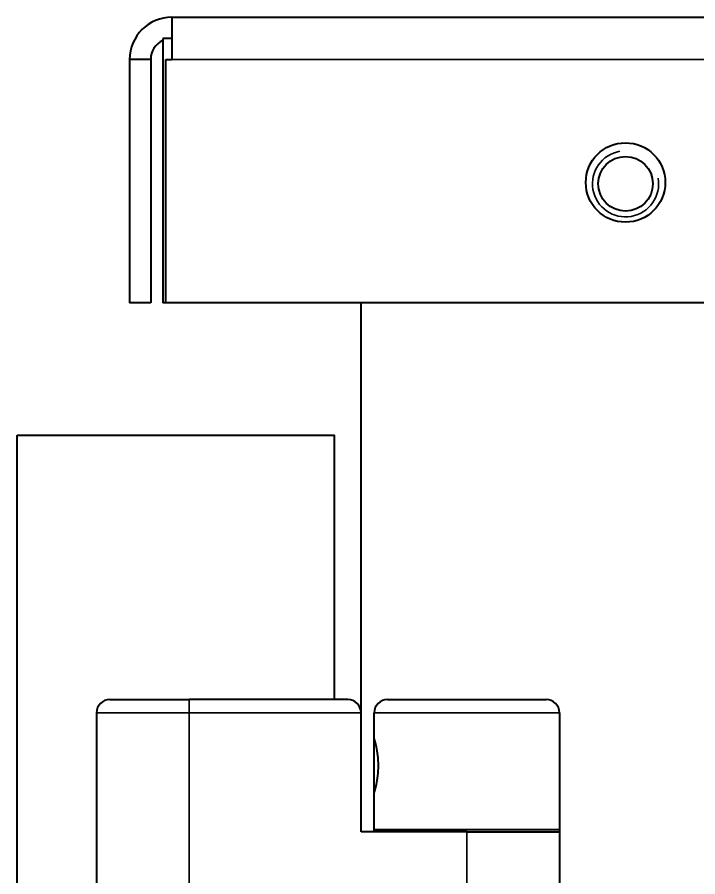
# Model space of a CAD drawing. Header units: millimetres. Extents: x 0 to 3364, y 0 to 2376.
# Drawn here: x 1939.4 to 1990.8, y 1308.3 to 1373.3 of the extents above; entities that cross this region are included whole.
import ezdxf

# ---------------------------------------------------------------- set-up
doc = ezdxf.new("R2010")
doc.units = ezdxf.units.MM
doc.header["$LTSCALE"] = 4
doc.layers.add('가시적인 것(ISO)', color=3, linetype='Continuous', lineweight=40, true_color=0x00ff00)
doc.layers.add('가시적인 좁은 것(ISO)', color=3, linetype='Continuous', lineweight=35, true_color=0x00ff00)

msp = doc.modelspace()

# ---------------------------------------------------------------- linework, layer by layer
at = {"layer": '가시적인 것(ISO)'}
for p, q in [((1951.0715, 1373.2988), (2239.6715, 1373.2988)), ((1951.0715, 1373.2988), (1951.0715, 1370.0988)), ((1951.0715, 1371.6988), (1950.3715, 1371.6988)), ((1950.3715, 1371.6988), (1950.3715, 1351.6988)), ((1949.4715, 1370.0988), (1947.8715, 1370.0988)), ((1947.8715, 1370.0988), (1947.8715, 1351.6988)), ((1949.4715, 1370.0988), (1949.4715, 1351.6988)), ((1950.6029, 1351.6988), (1950.6029, 1370.0988)), ((1950.6029, 1370.0988), (1951.0715, 1370.0988)), ((1949.4715, 1351.6988), (1947.8715, 1351.6988)), ((1950.6029, 1351.6988), (1950.3715, 1351.6988)), ((2240.1401, 1351.6988), (1950.6029, 1351.6988)), ((1965.3715, 1320.6988), (1965.3715, 1351.6988)), ((1939.3715, 1061.6988), (1939.3715, 1341.6988)), ((1939.3715, 1341.6988), (1963.3715, 1341.6988)), ((1963.3715, 1321.6988), (1963.3715, 1341.6988)), ((1946.3715, 1321.6988), (1952.3715, 1321.6988)), ((1964.3715, 1321.6988), (1952.3715, 1321.6988)), ((1945.3715, 1320.6988), (1945.3715, 1262.6988)), ((1965.3715, 1311.6988), (1965.3715, 1320.6988)), ((1966.3715, 1318.6988), (1966.3715, 1320.6988)), ((1980.3715, 1320.6988), (1980.3715, 1311.8488)), ((1966.3715, 1314.6988), (1966.3715, 1318.6988)), ((1966.3715, 1311.8488), (1966.3715, 1314.6988)), ((1980.3715, 1311.8488), (1966.3715, 1311.8488)), ((1966.3715, 1311.6988), (1966.3715, 1311.8488)), ((1980.3715, 1311.8488), (1980.3715, 1311.6988)), ((1973.3715, 1311.6988), (1965.3715, 1311.6988)), ((1973.3715, 1311.6988), (1980.3715, 1311.6988)), ((1980.3715, 1311.6988), (1980.3715, 1271.6988))]:
    msp.add_line(p, q, dxfattribs=at)
for centre, radius in [((1985.3715, 1360.7988), 3), ((1985.3715, 1360.6988), 2.067)]:
    msp.add_circle(centre, radius, dxfattribs=at)
for centre, radius, start, end in [((1951.0715, 1370.0988), 3.2, 90, 180), ((1951.0715, 1370.0988), 1.6, 115.94448, 180), ((1946.3715, 1320.6988), 1, 90, 180), ((1964.3715, 1320.6988), 1, 0, 90), ((1967.3715, 1320.6988), 1, 90, 180), ((1979.3715, 1320.6988), 1, 0, 90)]:
    msp.add_arc(centre, radius, start, end, dxfattribs=at)
for points, knots in [([(1967.3715, 1321.6988), (1967.3832, 1321.6988), (1967.4009, 1321.6988), (1967.4595, 1321.6988), (1967.4634, 1321.6988), (1967.4672, 1321.6988), (1967.4717, 1321.6988), (1967.5335, 1321.6988), (1967.6232, 1321.6988), (1967.7407, 1321.6988), (1967.7575, 1321.6988), (1967.7741, 1321.6988), (1967.7928, 1321.6988), (1967.9046, 1321.6988), (1968.0369, 1321.6988), (1968.1898, 1321.6988), (1968.2408, 1321.6988), (1968.2929, 1321.6988), (1968.3495, 1321.6988), (1968.576, 1321.6988), (1968.8362, 1321.6988), (1969.1288, 1321.6988), (1969.3849, 1321.6988), (1969.6617, 1321.6988), (1969.9594, 1321.6988), (1970.0019, 1321.6988), (1970.0458, 1321.6988), (1970.0882, 1321.6988), (1970.3849, 1321.6988), (1970.6963, 1321.6988), (1971.0223, 1321.6988), (1971.0689, 1321.6988), (1971.1177, 1321.6988), (1971.1629, 1321.6988), (1971.5018, 1321.6988), (1971.8502, 1321.6988), (1972.208, 1321.6988), (1972.2319, 1321.6988), (1972.2572, 1321.6988), (1972.2797, 1321.6988), (1972.6402, 1321.6988), (1973.0049, 1321.6988), (1973.3715, 1321.6988), (1973.7152, 1321.6988), (1974.0565, 1321.6988), (1974.3955, 1321.6988), (1974.4181, 1321.6988), (1974.4394, 1321.6988), (1974.4633, 1321.6988), (1974.7978, 1321.6988), (1975.1246, 1321.6988), (1975.4438, 1321.6988), (1975.4894, 1321.6988), (1975.533, 1321.6988), (1975.5801, 1321.6988), (1975.8626, 1321.6988), (1976.1347, 1321.6988), (1976.3965, 1321.6988), (1976.4837, 1321.6988), (1976.5681, 1321.6988), (1976.6548, 1321.6988), (1977.0012, 1321.6988), (1977.3215, 1321.6988), (1977.6141, 1321.6988), (1977.8702, 1321.6988), (1978.1011, 1321.6988), (1978.3068, 1321.6988), (1978.3362, 1321.6988), (1978.3657, 1321.6988), (1978.3935, 1321.6988), (1978.5875, 1321.6988), (1978.7538, 1321.6988), (1978.8925, 1321.6988), (1978.9123, 1321.6988), (1978.9323, 1321.6988), (1978.9502, 1321.6988), (1979.0844, 1321.6988), (1979.1869, 1321.6988), (1979.2576, 1321.6988), (1979.2623, 1321.6988), (1979.2672, 1321.6988), (1979.2713, 1321.6988), (1979.338, 1321.6988), (1979.3581, 1321.6988), (1979.3715, 1321.6988)], [0, 0, 0, 0, 0.0585937, 0.0585937, 0.0585937, 0.0625, 0.0625, 0.0625, 0.1171875, 0.1171875, 0.1171875, 0.125, 0.125, 0.125, 0.171875, 0.171875, 0.171875, 0.1875, 0.1875, 0.1875, 0.25, 0.25, 0.25, 0.3046875, 0.3046875, 0.3046875, 0.3125, 0.3125, 0.3125, 0.3671875, 0.3671875, 0.3671875, 0.375, 0.375, 0.375, 0.4335937, 0.4335937, 0.4335937, 0.4375, 0.4375, 0.4375, 0.5, 0.5, 0.5, 0.5585937, 0.5585937, 0.5585937, 0.5625, 0.5625, 0.5625, 0.6171875, 0.6171875, 0.6171875, 0.625, 0.625, 0.625, 0.671875, 0.671875, 0.671875, 0.6875, 0.6875, 0.6875, 0.75, 0.75, 0.75, 0.8046875, 0.8046875, 0.8046875, 0.8125, 0.8125, 0.8125, 0.8671875, 0.8671875, 0.8671875, 0.875, 0.875, 0.875, 0.9335937, 0.9335937, 0.9335937, 0.9375, 0.9375, 0.9375, 1, 1, 1, 1]), ([(1966.3715, 1318.6988), (1966.3775, 1318.6785), (1966.3865, 1318.648), (1966.4408, 1318.4435), (1966.4794, 1318.2898), (1966.5523, 1317.9362), (1966.5916, 1317.7122), (1966.6475, 1317.2199), (1966.6633, 1316.9515), (1966.6633, 1316.4461), (1966.6475, 1316.1776), (1966.5916, 1315.6853), (1966.5523, 1315.4614), (1966.4794, 1315.1078), (1966.4408, 1314.9541), (1966.3865, 1314.7496), (1966.3775, 1314.7191), (1966.3715, 1314.6988)], [-0.90954053, -0.90954053, -0.90954053, -0.90954053, -0.8337547, -0.8337547, -0.75796886, -0.75796886, -0.68216461, -0.68216461, -0.60636035, -0.60636035, -0.5305561, -0.5305561, -0.45475184, -0.45475184, -0.37896601, -0.37896601, -0.30318018, -0.30318018, -0.30318018, -0.30318018])]:
    msp.add_open_spline(points, degree=3, knots=knots, dxfattribs=at)
at = {"layer": '가시적인 좁은 것(ISO)'}
for p, q in [((2239.6715, 1370.0988), (1951.0715, 1370.0988)), ((1952.3715, 1320.6988), (1952.3715, 1321.6988)), ((1945.3715, 1320.6988), (1952.3715, 1320.6988)), ((1965.3715, 1320.6988), (1952.3715, 1320.6988)), ((1952.3715, 1320.6988), (1952.3715, 1262.6988)), ((1966.3715, 1320.6988), (1980.3715, 1320.6988)), ((1973.3715, 1271.6988), (1973.3715, 1311.6988))]:
    msp.add_line(p, q, dxfattribs=at)
msp.add_arc((1985.3715, 1360.6988), 2.5, 100, 10, dxfattribs=at)

doc.saveas('drawing.dxf')
